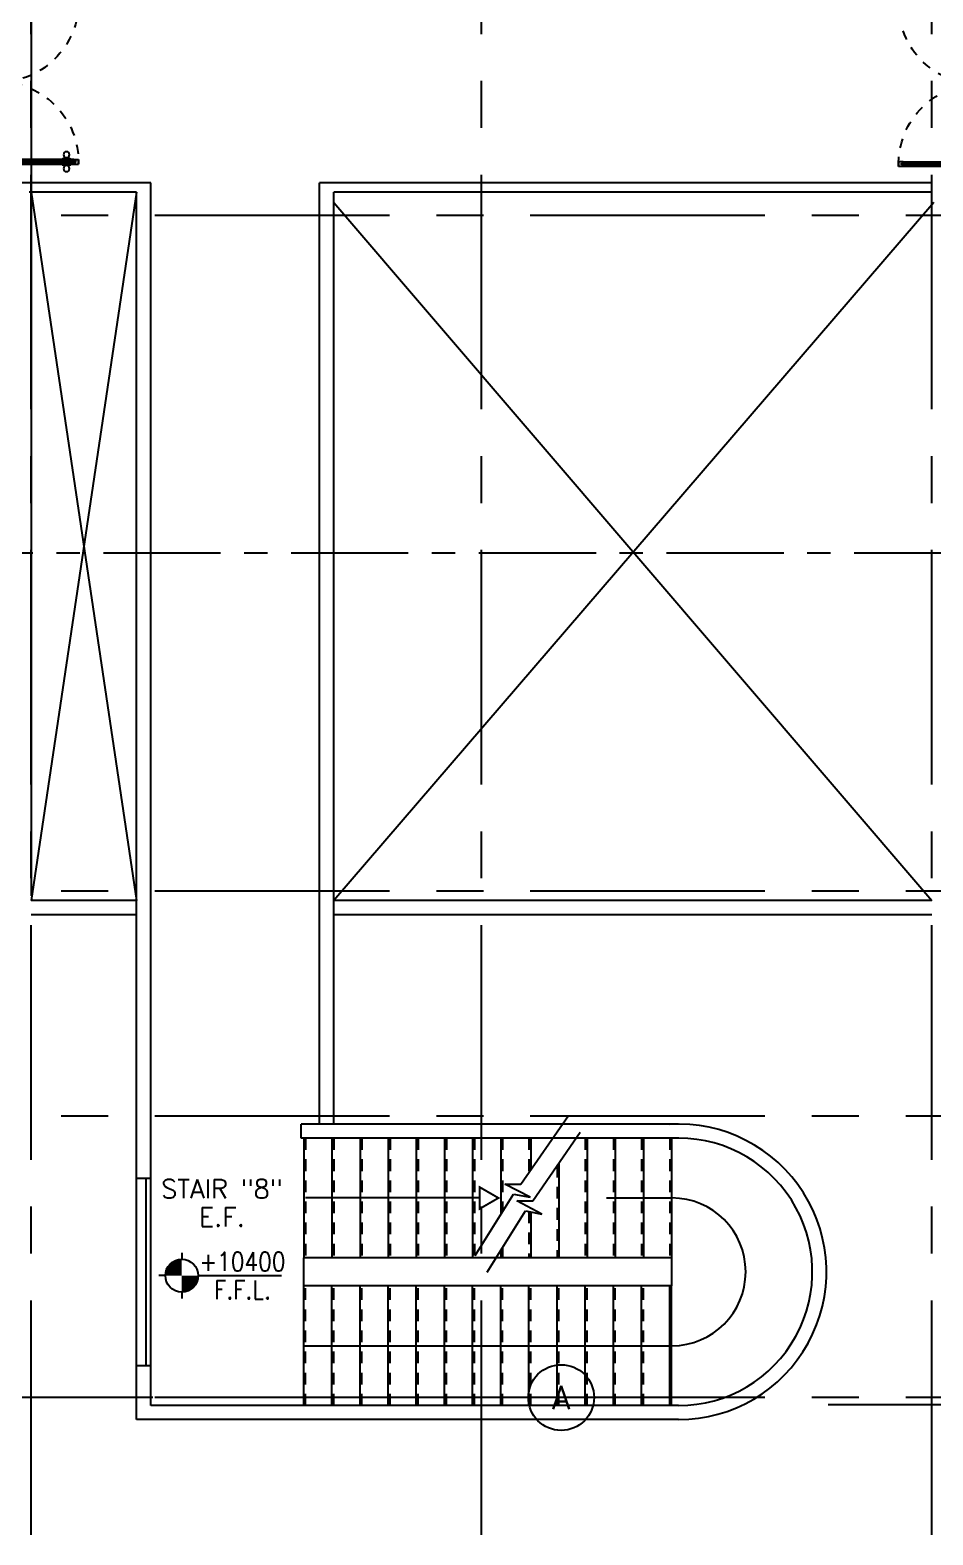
# Model space of a CAD drawing. Extents: x 0 to 93, y -1.5 to 78.
# Drawn here: x 40.44 to 50.06, y -1.46 to 14.58 of the extents above; entities that cross this region are included whole.
import ezdxf
from ezdxf.enums import TextEntityAlignment as Align

# ---------------------------------------------------------------- set-up
doc = ezdxf.new("R2010")
doc.units = 0
doc.header["$MEASUREMENT"] = 0
doc.header["$PDMODE"] = 34
for name, pattern in [('CENTER', [2, 1.25, -0.25, 0.25, -0.25]), ('CENTERX2', [4, 2.5, -0.5, 0.5, -0.5]), ('HIDDEN', [0.375, 0.25, -0.125]), ('HIDDEN2', [0.1875, 0.125, -0.0625])]:
    doc.linetypes.add(name, pattern=pattern)
doc.layers.get('0').update_dxf_attribs({"color": 11, "linetype": 'CONTINUOUS'})
doc.layers.get('DEFPOINTS').update_dxf_attribs({"color": 11, "linetype": 'CONTINUOUS'})
for name, color, linetype in [('AX-CR', 11, 'CONTINUOUS'), ('AX-DIM', 11, 'CONTINUOUS'), ('AX-TXT', 11, 'CONTINUOUS'), ('AXES', 11, 'CENTERX2'), ('AXES1', 11, 'CENTER'), ('DOOR', 11, 'CONTINUOUS'), ('EJ', 11, 'CONTINUOUS'), ('LEV-PL', 11, 'CONTINUOUS'), ('RM-NAME', 11, 'CONTINUOUS'), ('ROOF', 11, 'CONTINUOUS'), ('SHAFT', 11, 'CONTINUOUS'), ('STR', 11, 'CONTINUOUS'), ('WALL', 11, 'CONTINUOUS'), ('WIN', 11, 'CONTINUOUS')]:
    doc.layers.add(name, color=color, linetype=linetype)
doc.styles.add('ROMANS', font='ROMANS.shx', dxfattribs={"width": 0.6})
doc.styles.add('S', font='ROMANS.SHX')
doc.dimstyles.new('DIM-OUT', dxfattribs={"dimscale": 0, "dimtxt": 0.24, "dimasz": 0.08, "dimexe": 0.02, "dimexo": 0.02, "dimgap": 0.05, "dimtad": 1, "dimdec": 0, "dimlfac": 1000, "dimzin": 0, "dimdsep": 46, "dimtxsty": 'ROMANS', "dimblk1": 'ARCHTICK', "dimblk2": 'ARCHTICK', "dimsah": 1, "dimcen": 0.01, "dimdle": 0.08, "dimclrd": 7, "dimclre": 7, "dimclrt": 2, "dimadec": 0, "dimazin": 0, "dimtp": 2, "dimtm": 2, "dimtfac": 0.114286, "dimtdec": 0, "dimtix": 1, "dimtmove": 2, "dimatfit": 3, "dimldrblk": 'ARCHTICK', "dimfxl": 0, "dimtolj": 1, "dimtzin": 0, "dimarcsym": 0})

# ---------------------------------------------------------------- blocks, each defined once
blk = doc.blocks.new('_ARCHTICK')
at = {"color": 0, "linetype": 'ByBlock', "const_width": 0.15}
blk.add_lwpolyline([(-0.5, -0.5), (0.5, 0.5)], dxfattribs=at)
blk = doc.blocks.new('*D193')
at = {"layer": 'AX-DIM', "color": 7, "lineweight": -2}
for p, q in [((90.892, 5.15), (91.592, 5.15)), ((91.572, 5.23), (91.572, -0.155)), ((48.947, -0.075), (91.592, -0.075))]:
    blk.add_line(p, q, dxfattribs=at)
at = {"layer": 'DEFPOINTS', "color": 0}
for p in [(90.872, 5.15), (48.927, -0.075), (91.572, -0.075)]:
    blk.add_point(p, dxfattribs=at)
at = {"layer": 'AX-DIM', "color": 7, "lineweight": -2, "xscale": 0.08, "yscale": 0.08, "zscale": 0.08}
for p, rotation in [((91.572, 5.15), 90), ((91.572, -0.075), 270)]:
    blk.add_blockref('_ARCHTICK', p, dxfattribs=dict(at, rotation=rotation))
at = {"layer": 'AX-DIM', "color": 2, "insert": (91.402, 2.537), "char_height": 0.24, "attachment_point": 5, "rotation": 90, "style": 'ROMANS'}
blk.add_mtext('\\A1;5225', dxfattribs=at)
blk = doc.blocks.new('LEV1')
at = {"layer": 'LEV-PL'}
for p, q in [((0, 245), (0, 175)), ((-175, 0), (-245, 0)), ((175, 0), (1061, 0)), ((0, -175), (0, -245))]:
    blk.add_line(p, q, dxfattribs=at)
at = {"layer": 'LEV-PL', "const_width": 175}
for points in [[(-88, 0, -0.414214), (0, 88, -1)], [(88, 0, -0.414214), (0, -88, -1)]]:
    blk.add_lwpolyline(points, format="xyb", dxfattribs=at)
at = {"layer": 'LEV-PL'}
blk.add_circle((0, 0), 175, dxfattribs=at)
at = {"layer": 'LEV-PL', "color": 4, "style": 'S', "width": 0.85}
for tag, p in [('+0000', (646, 50)), ('F.F.L.', (646, -250))]:
    blk.add_attdef(tag, text='', height=200, dxfattribs=at).set_placement(p, align=Align.CENTER)
blk = doc.blocks.new('A$C272A55A0')
at = {"layer": 'DOOR', "color": 0, "linetype": 'ByBlock'}
for p, q in [((0, 900), (0, 1050)), ((50, 1050), (0, 1050)), ((50, 950), (50, 1050)), ((1750, 950), (1750, 1050)), ((1750, 1050), (1800, 1050)), ((1800, 1050), (1800, 900)), ((0, 900), (25, 900)), ((25, 950), (50, 950)), ((25, 900), (25, 950)), ((75, 900), (25, 900)), ((25, 850), (25, 900)), ((42, 850), (25, 850)), ((58, 870), (42, 870)), ((42, 870), (42, 850)), ((58, 850), (58, 870)), ((75, 850), (58, 850)), ((75, 900), (75, 850)), ((1725, 900), (1775, 900)), ((1725, 900), (1725, 850)), ((1725, 850), (1742, 850)), ((1742, 870), (1758, 870)), ((1742, 850), (1742, 870)), ((1775, 950), (1750, 950)), ((1758, 870), (1758, 850)), ((1758, 850), (1775, 850)), ((1775, 900), (1775, 950)), ((1800, 900), (1775, 900)), ((1775, 850), (1775, 900)), ((1725, 173), (1718, 173)), ((1718, 173), (1718, 83)), ((1775, 173), (1782, 173)), ((1782, 173), (1782, 83)), ((25, 50), (42, 50)), ((25, 50), (25, 0)), ((25, 0), (75, 0)), ((75, 0), (25, 0)), ((42, 50), (42, 30)), ((42, 30), (58, 30)), ((58, 50), (75, 50)), ((58, 50), (58, 30)), ((75, 50), (75, 0)), ((1718, 160), (1709, 160)), ((1709, 95), (1709, 160)), ((1718, 95), (1709, 95)), ((1718, 95), (1718, 160)), ((1725, 83), (1718, 83)), ((1742, 50), (1725, 50)), ((1725, 50), (1725, 0)), ((1775, 0), (1725, 0)), ((1725, 0), (1775, 0)), ((1742, 50), (1742, 30)), ((1758, 30), (1742, 30)), ((1775, 50), (1758, 50)), ((1758, 50), (1758, 30)), ((1775, 83), (1782, 83)), ((1775, 50), (1775, 0)), ((1782, 160), (1791, 160)), ((1782, 95), (1782, 160)), ((1782, 95), (1791, 95)), ((1791, 95), (1791, 160))]:
    blk.add_line(p, q, dxfattribs=at)
at = {"layer": 'DOOR', "color": 9, "linetype": 'ByBlock'}
for p, q in [((50, 1050), (0, 1010)), ((50, 1050), (0, 937)), ((50, 1050), (37, 950)), ((1750, 1050), (1800, 1010)), ((1750, 1050), (1800, 937)), ((1750, 1050), (1763, 950))]:
    blk.add_line(p, q, dxfattribs=at)
at = {"layer": 'DOOR', "linetype": 'ByBlock'}
for p, q in [((25, 850), (25, 50)), ((42, 850), (42, 50)), ((58, 850), (58, 50)), ((75, 50), (75, 850)), ((1725, 50), (1725, 850)), ((1742, 850), (1742, 50)), ((1758, 850), (1758, 50)), ((1775, 850), (1775, 50))]:
    blk.add_line(p, q, dxfattribs=at)
at = {"layer": 'DOOR', "color": 0, "linetype": 'ByBlock'}
for centre in [(1676, 128), (1824, 128)]:
    blk.add_circle(centre, 32.4, dxfattribs=at)
at = {"layer": 'DOOR', "color": 9, "linetype": 'ByBlock'}
for centre, radius, start, end in [((50, 1050), 54.4, 203.2074, 270), ((50, 1050), 74.4, 227.7764, 270), ((50, 1050), 94.4, 238.0182, 270), ((50, 1050), 34.4, 180, 270), ((50, 1050), 14.4, 180, 270), ((1750, 1050), 14.4, 270, 0), ((1750, 1050), 34.4, 270, 0), ((1750, 1050), 54.4, 270, 336.7926), ((1750, 1050), 74.4, 270, 312.2236), ((1750, 1050), 94.4, 270, 301.9818), ((50, 1050), 114, 244.0838, 257.3774), ((50, 1050), 134, 248.1598, 259.28), ((50, 1050), 154, 251.1053, 256.2858), ((1750, 1050), 114, 282.6226, 295.9162), ((1750, 1050), 134, 280.72, 291.8402), ((1750, 1050), 154, 283.7142, 288.8947)]:
    blk.add_arc(centre, radius, start, end, dxfattribs=at)
at = {"layer": 'DOOR', "linetype": 'HIDDEN', "ltscale": 0.5}
for centre, start, end in [((50, 851), 268.3174, 3.2965), ((1750, 851), 176.7035, 271.6826)]:
    blk.add_arc(centre, 851, start, end, dxfattribs=at)
at = {"layer": 'WALL', "linetype": 'ByBlock'}
blk.add_line((1800, 900), (1800, 1050), dxfattribs=at)
blk = doc.blocks.new('AXR')
at = {"layer": 'AX-CR'}
blk.add_circle((350, 0), 350, dxfattribs=at)
at = {"layer": 'AX-TXT', "style": 'ROMANS'}
blk.add_attdef('AX', text='', height=250, dxfattribs=at).set_placement((350, 0), align=Align.MIDDLE)

msp = doc.modelspace()

# ---------------------------------------------------------------- linework, layer by layer
for p, q in [((45.6701, 2.2749), (46.1778, 3.0062)), ((45.7969, 2.0966), (46.3046, 2.8279)), ((45.4998, 2.2749), (45.6701, 2.2749)), ((45.7687, 2.1344), (45.4998, 2.2749)), ((45.1841, 1.5143), (45.5933, 2.1695)), ((45.5933, 2.1695), (45.7687, 2.1344)), ((45.8954, 1.9562), (45.6266, 2.0966)), ((45.6266, 2.0966), (45.7969, 2.0966)), ((45.3109, 1.336), (45.7201, 1.9913)), ((45.7201, 1.9913), (45.8954, 1.9562))]:
    msp.add_line(p, q)
at = {"layer": 'AXES'}
for p, q in [((45.2517, -1.4643), (45.2517, 77.3484)), ((40.4517, -1.4643), (40.4517, 76.9984)), ((50.0517, -1.4643), (50.0517, 76.9984)), ((92.2717, 12.6), (24.2317, 12.6)), ((92.2717, 5.4), (24.2317, 5.4)), ((92.2717, 3), (24.2317, 3)), ((92.2717, 0), (24.2317, 0)), ((45.7508, 0), (24.2317, 0))]:
    msp.add_line(p, q, dxfattribs=at)
at = {"layer": 'AXES1'}
msp.add_line((82.4717, 9), (21.8317, 9), dxfattribs=at)
at = {"layer": 'EJ'}
msp.add_line((40.4517, 15.1), (40.4517, 13), dxfattribs=at)
at = {"layer": 'ROOF'}
for p, q in [((40.4517, 26.65), (40.4517, 13)), ((40.4517, 13), (40.4517, 5.35)), ((41.7267, 12.95), (40.0567, 12.95)), ((41.5767, 12.85), (40.4317, 12.85)), ((41.5767, 2.915), (41.5767, 12.85)), ((41.7267, 2.34), (41.7267, 12.95)), ((43.5267, 2.915), (43.5267, 12.95)), ((50.0517, 12.95), (43.5267, 12.95)), ((43.6767, 2.915), (43.6767, 12.85)), ((50.0517, 12.85), (43.6767, 12.85)), ((41.5767, 5.3), (40.4518, 5.3)), ((50.0515, 5.3), (43.6767, 5.3)), ((40.4517, 5.15), (41.5767, 5.15)), ((43.6767, 5.15), (50.0517, 5.15)), ((43.3569, 1.19), (43.3569, 1.49)), ((47.2769, 1.49), (43.3569, 1.49)), ((45.4569, 1.5698), (45.4569, 1.49)), ((45.4569, 1.5698), (45.4569, 1.49)), ((45.4769, 1.6018), (45.4769, 1.49)), ((45.4769, 1.6018), (45.4769, 1.49)), ((47.2769, 1.49), (47.2769, 1.19)), ((47.2769, 1.19), (43.3569, 1.19))]:
    msp.add_line(p, q, dxfattribs=at)
at = {"layer": 'ROOF', "color": 9}
msp.add_line((40.4517, 13), (40.4517, 5.35), dxfattribs=at)
at = {"layer": 'SHAFT'}
for p, q in [((40.4517, 12.85), (41.5767, 5.3)), ((41.5767, 12.85), (40.4518, 5.3)), ((50.0717, 12.74), (43.6767, 5.3)), ((43.6767, 12.74), (50.0515, 5.3))]:
    msp.add_line(p, q, dxfattribs=at)
at = {"layer": 'STR'}
for p, q in [((43.3569, 2.765), (43.3569, 1.49)), ((43.6569, 2.765), (43.6569, 1.49)), ((43.9569, 2.765), (43.9569, 1.49)), ((44.2569, 2.765), (44.2569, 1.49)), ((44.5569, 2.765), (44.5569, 1.49)), ((44.8569, 2.765), (44.8569, 1.49)), ((45.1569, 2.765), (45.1569, 1.49)), ((45.4569, 2.765), (45.4569, 1.951)), ((45.7769, 2.765), (45.7769, 2.4286)), ((46.3769, 2.765), (46.3769, 1.49)), ((46.6769, 2.765), (46.6769, 1.49)), ((46.9769, 2.765), (46.9769, 1.49)), ((47.2769, 2.765), (47.2769, 1.49)), ((46.0769, 2.4999), (46.0769, 1.49)), ((45.2318, 2.1275), (43.3769, 2.1275)), ((46.5837, 2.1275), (47.2793, 2.1275)), ((45.7769, 1.9799), (45.7769, 1.49)), ((43.3569, -0.085), (43.3569, 1.19)), ((43.6569, -0.085), (43.6569, 1.19)), ((43.9569, -0.085), (43.9569, 1.19)), ((44.2569, -0.085), (44.2569, 1.19)), ((44.5569, -0.085), (44.5569, 1.19)), ((44.8569, -0.085), (44.8569, 1.19)), ((45.1569, -0.085), (45.1569, 1.19)), ((45.4569, -0.085), (45.4569, 1.19)), ((45.7569, -0.085), (45.7569, 1.19)), ((46.0569, -0.085), (46.0569, 1.19)), ((46.3569, -0.085), (46.3569, 1.19)), ((46.6569, -0.085), (46.6569, 1.19)), ((46.9569, -0.085), (46.9569, 1.19)), ((47.2569, -0.085), (47.2569, 1.19)), ((47.2769, -0.085), (47.2769, 1.19)), ((43.3569, 0.5525), (47.2793, 0.5525))]:
    msp.add_line(p, q, dxfattribs=at)
at = {"layer": 'STR', "linetype": 'HIDDEN2'}
for p, q in [((43.3769, 2.765), (43.3769, 1.49)), ((43.6769, 2.765), (43.6769, 1.49)), ((43.9769, 2.765), (43.9769, 1.49)), ((44.2769, 2.765), (44.2769, 1.49)), ((44.5769, 2.765), (44.5769, 1.49)), ((44.8769, 2.765), (44.8769, 1.49)), ((45.1769, 2.765), (45.1769, 1.49)), ((45.4769, 2.765), (45.4769, 1.9831)), ((45.7569, 2.765), (45.7569, 2.3998)), ((46.3569, 2.765), (46.3569, 1.49)), ((46.6569, 2.765), (46.6569, 1.49)), ((46.9569, 2.765), (46.9569, 1.49)), ((47.2569, 2.765), (47.2569, 1.49)), ((46.0569, 2.4711), (46.0569, 1.49)), ((45.7569, 1.9839), (45.7569, 1.49)), ((43.3769, -0.085), (43.3769, 1.19)), ((43.6769, -0.085), (43.6769, 1.19)), ((43.9769, -0.085), (43.9769, 1.19)), ((44.2769, -0.085), (44.2769, 1.19)), ((44.5769, -0.085), (44.5769, 1.19)), ((44.8769, -0.085), (44.8769, 1.19)), ((45.1769, -0.085), (45.1769, 1.19)), ((45.4769, -0.085), (45.4769, 1.19)), ((45.7769, -0.085), (45.7769, 1.19)), ((46.0769, -0.085), (46.0769, 1.19)), ((46.3769, -0.085), (46.3769, 1.19)), ((46.6769, -0.085), (46.6769, 1.19)), ((46.9769, -0.085), (46.9769, 1.19)), ((47.2569, -0.085), (47.2569, 1.19)), ((47.2769, -0.085), (47.2769, 1.19))]:
    msp.add_line(p, q, dxfattribs=at)
at = {"layer": 'STR', "const_width": 0.0215}
msp.add_lwpolyline([(45.2318, 2.012), (45.2318, 2.243), (45.4318, 2.1275)], close=True, dxfattribs=at)
at = {"layer": 'STR'}
msp.add_arc((47.2793, 1.34), 0.7875, 270, 90, dxfattribs=at)
at = {"layer": 'WALL'}
for p, q in [((41.5767, 2.34), (41.5767, 2.915)), ((43.33, 2.765), (43.33, 2.915)), ((47.3522, 2.915), (43.33, 2.915)), ((47.3522, 2.765), (43.33, 2.765)), ((41.5767, 2.34), (41.7267, 2.34)), ((41.5767, -0.235), (41.5767, 0.34)), ((41.5767, 0.34), (41.7267, 0.34)), ((41.7267, -0.085), (41.7267, 0.34)), ((47.3522, -0.085), (41.7267, -0.085)), ((47.3522, -0.235), (41.5767, -0.235))]:
    msp.add_line(p, q, dxfattribs=at)
for radius, start, end in [(1.575, 270, 93.47026), (1.425, 269.99998, 93.83607)]:
    msp.add_arc((47.3522, 1.34), radius, start, end, dxfattribs=at)
at = {"layer": 'WIN'}
for p, q in [((41.5767, 0.34), (41.5767, 2.34)), ((41.6767, 0.34), (41.6767, 2.34)), ((41.7267, 0.34), (41.7267, 2.34))]:
    msp.add_line(p, q, dxfattribs=at)

# ---------------------------------------------------------------- block references
at = {"layer": 'AXES', "xscale": 0.001000000003841706, "yscale": 0.000999999996565748, "zscale": 0.001}
msp.add_blockref('AXR', (45.7508, 0), dxfattribs=at).add_auto_attribs({'AX': 'A'})
at = {"layer": 'DOOR', "color": 0, "linetype": 'ByBlock', "zscale": 0.001}
for p, xscale, yscale, rotation in [((40.957, 14.925), -0.000999999996565748, 0.000999999996565748, 90), ((49.6963, 13.1), -0.001, 0.001, 270)]:
    msp.add_blockref('A$C272A55A0', p, dxfattribs=dict(at, xscale=xscale, yscale=yscale, rotation=rotation))
at = {"layer": 'LEV-PL', "xscale": 0.001, "yscale": 0.001, "zscale": 0.001}
msp.add_blockref('LEV1', (42.0574, 1.2994), dxfattribs=at).add_auto_attribs({'F.F.L.': 'F.F.L.', '+0000': '+10400'})

# ---------------------------------------------------------------- texts
at = {"layer": 'RM-NAME', "style": 'ROMANS'}
for s, p in [('STAIR "8"', (42.4846, 2.2243)), ('E.F.', (42.4846, 1.9243))]:
    msp.add_text(s, height=0.2, dxfattribs=at).set_placement(p, align=Align.MIDDLE)

# ---------------------------------------------------------------- dimensions: what is measured, and where the dimension line sits
at = {"layer": 'AX-DIM'}
dim = msp.add_linear_dim(base=(91.5717, -0.075), p1=(90.8717, 5.15), p2=(48.9267, -0.075), angle=270, dimstyle='DIM-OUT', override={"dimscale": 1}, dxfattribs=at)
dim.commit()
dim.dimension.update_dxf_attribs({"geometry": '*D193', "text_midpoint": (91.4017, 2.5375)})

doc.saveas('drawing.dxf')
